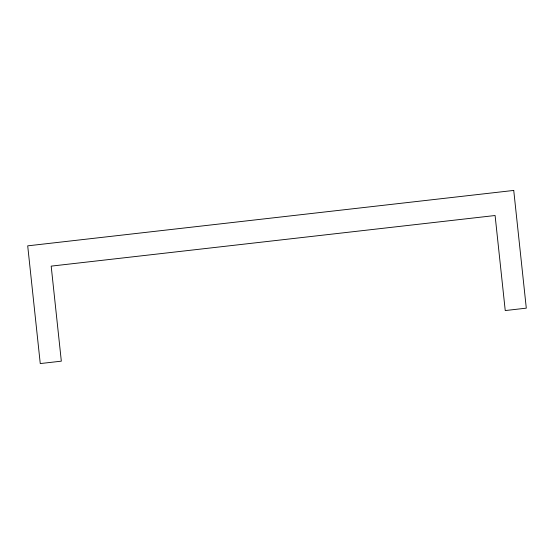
<?xml version="1.0" encoding="UTF-8"?>
<svg xmlns="http://www.w3.org/2000/svg" width="554" height="554" viewBox="0 0 554 554"><rect width="100%" height="100%" fill="white"/><g stroke="black" fill="none" stroke-linecap="round" stroke-linejoin="round"><path stroke-width="0.83" d="M513.738 190.431L27.7 245.844L40.262 363.569L61.328 361.166L51.183 266.128L495.096 215.513L505.241 310.559L526.3 308.156L513.738 190.431"/></g></svg>
